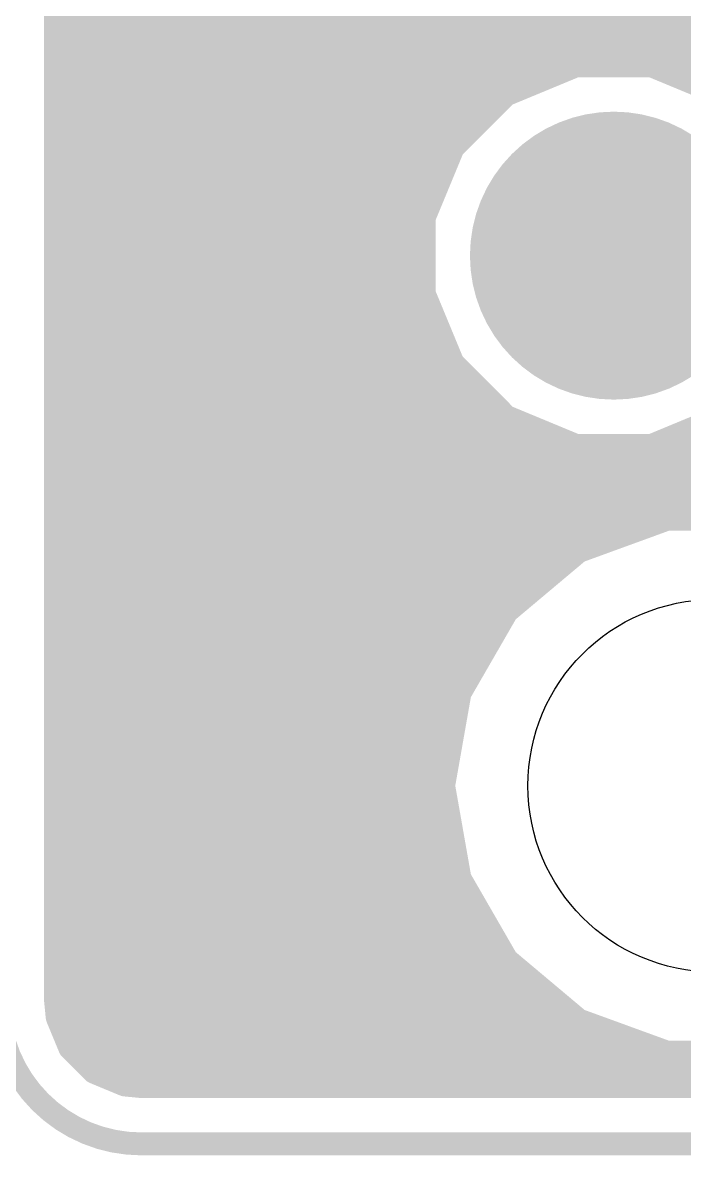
# Model space of a CAD drawing. Extents: x -16.5 to 33.1, y -17.8 to 72.5.
# Drawn here: x 0.22 to 6.09, y -0.1 to 9.94 of the extents above; entities that cross this region are included whole.
import ezdxf

# ---------------------------------------------------------------- set-up
doc = ezdxf.new("R2010")
doc.units = 0
for name, color, linetype in [('1', 22, 'CONTINUOUS'), ('17', 82, 'CONTINUOUS'), ('20', 7, 'CONTINUOUS')]:
    doc.layers.add(name, color=color, linetype=linetype)

# ---------------------------------------------------------------- blocks, each defined once
blk = doc.blocks.new('ROUNDP')
at = {"const_width": 0.5}
blk.add_lwpolyline([(0, -0.25, 1), (0, 0.25, 1), (0, -0.25)], format="xyb", dxfattribs=at)

msp = doc.modelspace()

# ---------------------------------------------------------------- linework, layer by layer
at = {"layer": '1'}
for points, const_width in [([(0.5334, 1.27), (0.5334, 15.3305)], 0.254), ([(0.5334, 9.906), (32.4866, 9.906)], 0.254), ([(0.5334, 9.652), (32.4866, 9.652)], 0.254), ([(5.1212, 9.5821), (4.4934, 9.3221)], 0.254), ([(5.8008, 9.5821), (5.1212, 9.5821)], 0.254), ([(6.4286, 9.3221), (5.8008, 9.5821)], 0.254), ([(0.5334, 9.398), (4.6767, 9.398)], 0.254), ([(4.4934, 9.3221), (4.0129, 8.8416)], 0.254), ([(0.5334, 9.144), (4.3153, 9.144)], 0.254), ([(0.5334, 8.89), (4.0613, 8.89)], 0.254), ([(4.0129, 8.8416), (3.7529, 8.2138)], 0.254), ([(0.5334, 8.636), (3.9277, 8.636)], 0.254), ([(0.5334, 8.382), (3.8225, 8.382)], 0.254), ([(3.7529, 8.2138), (3.7529, 7.5342)], 0.254), ([(0.5334, 8.128), (3.7529, 8.128)], 0.254), ([(16.51, 7.874), (5.461, 7.874)], 0.508), ([(0.5334, 7.874), (3.7529, 7.874)], 0.254), ([(0.5334, 7.62), (3.7529, 7.62)], 0.254), ([(3.7529, 7.5342), (4.0129, 6.9064)], 0.254), ([(0.5334, 7.366), (3.8225, 7.366)], 0.254), ([(0.5334, 7.112), (3.9277, 7.112)], 0.254), ([(4.0129, 6.9064), (4.4934, 6.4259)], 0.254), ([(0.5334, 6.858), (4.0613, 6.858)], 0.254), ([(0.5334, 6.604), (4.3153, 6.604)], 0.254), ([(4.4934, 6.4259), (5.1212, 6.1659)], 0.254), ([(5.8008, 6.1659), (6.4286, 6.4259)], 0.254), ([(0.5334, 6.35), (4.6766, 6.35)], 0.254), ([(5.1212, 6.1659), (5.8008, 6.1659)], 0.254), ([(0.5334, 6.096), (32.4866, 6.096)], 0.254), ([(0.5334, 5.842), (32.4866, 5.842)], 0.254), ([(0.5334, 5.588), (11.9734, 5.588)], 0.254), ([(5.929, 5.5626), (5.1378, 5.2746)], 0.254), ([(6.771, 5.5626), (5.929, 5.5626)], 0.254), ([(0.5334, 5.334), (5.3009, 5.334)], 0.254), ([(5.1378, 5.2746), (4.4928, 4.7334)], 0.254), ([(5.1378, 5.2746), (5.1378, 5.2746)], 0.254), ([(0.5334, 5.08), (4.9058, 5.08)], 0.254), ([(0.5334, 4.826), (4.6031, 4.826)], 0.254), ([(4.4928, 4.7334), (4.0718, 4.0042)], 0.254), ([(4.4928, 4.7334), (4.4928, 4.7334)], 0.254), ([(4.4928, 4.7334), (4.4928, 4.7334)], 0.254), ([(0.5334, 4.572), (4.3996, 4.572)], 0.254), ([(0.5334, 4.318), (4.253, 4.318)], 0.254), ([(0.5334, 4.064), (4.1063, 4.064)], 0.254), ([(4.0718, 4.0042), (3.9256, 3.175)], 0.254), ([(4.0718, 4.0042), (4.0718, 4.0042)], 0.254), ([(0.5334, 3.81), (4.0375, 3.81)], 0.254), ([(0.5334, 3.556), (3.9928, 3.556)], 0.254), ([(0.5334, 3.302), (3.948, 3.302)], 0.254), ([(3.9256, 3.175), (3.9256, 3.175)], 0.254), ([(3.9256, 3.175), (4.0718, 2.3458)], 0.254), ([(0.5334, 3.048), (3.948, 3.048)], 0.254), ([(0.5334, 2.794), (3.9927, 2.794)], 0.254), ([(0.5334, 2.54), (4.0375, 2.54)], 0.254), ([(0.5334, 2.286), (4.1063, 2.286)], 0.254), ([(4.0718, 2.3458), (4.0718, 2.3458)], 0.254), ([(4.0718, 2.3458), (4.4928, 1.6166)], 0.254), ([(0.5334, 2.032), (4.2529, 2.032)], 0.254), ([(0.5334, 1.778), (4.3996, 1.778)], 0.254), ([(4.4928, 1.6166), (4.4928, 1.6166)], 0.254), ([(4.4928, 1.6166), (5.1378, 1.0754)], 0.254), ([(0.5334, 1.524), (4.6031, 1.524)], 0.254), ([(0.5475, 1.1263), (0.5334, 1.27)], 0.254), ([(0.5334, 1.27), (4.9058, 1.27)], 0.254), ([(0.6575, 0.8608), (0.5475, 1.1263)], 0.254), ([(0.5932, 1.016), (5.3009, 1.016)], 0.254), ([(5.1378, 1.0754), (5.1378, 1.0754)], 0.254), ([(5.1378, 1.0754), (5.929, 0.7874)], 0.254), ([(0.8608, 0.6575), (0.6575, 0.8608)], 0.254), ([(5.929, 0.7874), (6.5709, 0.7874)], 0.254), ([(0.7563, 0.762), (31.1983, 0.762)], 0.254), ([(1.1263, 0.5475), (0.8608, 0.6575)], 0.254), ([(1.27, 0.5334), (1.1263, 0.5475)], 0.254), ([(31.5703, 0.5334), (1.27, 0.5334)], 0.254)]:
    msp.add_lwpolyline(points, dxfattribs=dict(at, const_width=const_width))
for points, const_width in [([(0.5334, 9.9695, 1), (0.5334, 9.8425)], 0.127), ([(0.5334, 9.7155, 1), (0.5334, 9.5885)], 0.127), ([(5.1212, 9.6456, 1), (5.1212, 9.5186)], 0.127), ([(5.1455, 9.5235, 1), (5.0969, 9.6408)], 0.127), ([(5.8251, 9.6408, 1), (5.7765, 9.5235)], 0.127), ([(5.8008, 9.5186, 1), (5.8008, 9.6456)], 0.127), ([(0.5334, 9.4615, 1), (0.5334, 9.3345)], 0.127), ([(4.4691, 9.3808, 1), (4.5177, 9.2634)], 0.127), ([(4.5383, 9.2772, 1), (4.4485, 9.367)], 0.127), ([(4.6767, 9.3345, 1), (4.6767, 9.4615)], 0.127), ([(0.5334, 9.2075, 1), (0.5334, 9.0805)], 0.127), ([(4.3153, 9.0805, 1), (4.3153, 9.2075)], 0.127), ([(0.5334, 8.9535, 1), (0.5334, 8.8265)], 0.127), ([(3.968, 8.8865, 1), (4.0578, 8.7967)], 0.127), ([(4.0716, 8.8173, 1), (3.9542, 8.8659)], 0.127), ([(4.0613, 8.8265, 1), (4.0613, 8.9535)], 0.127), ([(0.5334, 8.6995, 1), (0.5334, 8.5725)], 0.127), ([(3.9277, 8.5725, 1), (3.9277, 8.6995)], 0.127), ([(0.5334, 8.4455, 1), (0.5334, 8.3185)], 0.127), ([(3.8225, 8.3185, 1), (3.8225, 8.4455)], 0.127), ([(3.8163, 8.2138, 1), (3.6894, 8.2138)], 0.127), ([(0.5334, 8.1915, 1), (0.5334, 8.0645)], 0.127), ([(3.6942, 8.2381, 1), (3.8115, 8.1895)], 0.127), ([(3.7529, 8.0645, 1), (3.7529, 8.1915)], 0.127), ([(5.461, 8.001, 1), (5.461, 7.747)], 0.254), ([(0.5334, 7.9375, 1), (0.5334, 7.8105)], 0.127), ([(3.7529, 7.8105, 1), (3.7529, 7.9375)], 0.127), ([(0.5334, 7.6835, 1), (0.5334, 7.5565)], 0.127), ([(3.7529, 7.5565, 1), (3.7529, 7.6835)], 0.127), ([(3.8115, 7.5585, 1), (3.6942, 7.5099)], 0.127), ([(3.6894, 7.5342, 1), (3.8163, 7.5342)], 0.127), ([(0.5334, 7.4295, 1), (0.5334, 7.3025)], 0.127), ([(3.8225, 7.3025, 1), (3.8225, 7.4295)], 0.127), ([(0.5334, 7.1755, 1), (0.5334, 7.0485)], 0.127), ([(3.9277, 7.0485, 1), (3.9277, 7.1755)], 0.127), ([(4.0578, 6.9513, 1), (3.968, 6.8615)], 0.127), ([(0.5334, 6.9215, 1), (0.5334, 6.7945)], 0.127), ([(3.9542, 6.8821, 1), (4.0716, 6.9307)], 0.127), ([(4.0613, 6.7945, 1), (4.0613, 6.9215)], 0.127), ([(0.5334, 6.6675, 1), (0.5334, 6.5405)], 0.127), ([(4.3153, 6.5405, 1), (4.3153, 6.6675)], 0.127), ([(4.5177, 6.4846, 1), (4.4691, 6.3672)], 0.127), ([(4.4485, 6.381, 1), (4.5383, 6.4708)], 0.127), ([(0.5334, 6.4135, 1), (0.5334, 6.2865)], 0.127), ([(4.6766, 6.2865, 1), (4.6766, 6.4135)], 0.127), ([(5.1212, 6.2294, 1), (5.1212, 6.1024)], 0.127), ([(5.0969, 6.1072, 1), (5.1455, 6.2245)], 0.127), ([(5.7765, 6.2245, 1), (5.8251, 6.1072)], 0.127), ([(5.8008, 6.1024, 1), (5.8008, 6.2294)], 0.127), ([(0.5334, 6.1595, 1), (0.5334, 6.0325)], 0.127), ([(0.5334, 5.9055, 1), (0.5334, 5.7785)], 0.127), ([(0.5334, 5.6515, 1), (0.5334, 5.5245)], 0.127), ([(5.929, 5.6261, 1), (5.929, 5.4991)], 0.127), ([(5.9507, 5.5029, 1), (5.9073, 5.6223)], 0.127), ([(0.5334, 5.3975, 1), (0.5334, 5.2705)], 0.127), ([(5.3009, 5.2705, 1), (5.3009, 5.3975)], 0.127), ([(5.1378, 5.3381, 1), (5.1378, 5.2111)], 0.127), ([(5.1161, 5.3343, 1), (5.1595, 5.2149)], 0.127), ([(5.1786, 5.226, 1), (5.097, 5.3233)], 0.127), ([(5.1378, 5.2111, 1), (5.1378, 5.3381)], 0.127), ([(0.5334, 5.1435, 1), (0.5334, 5.0165)], 0.127), ([(4.9058, 5.0165, 1), (4.9058, 5.1435)], 0.127), ([(0.5334, 4.8895, 1), (0.5334, 4.7625)], 0.127), ([(4.6031, 4.7625, 1), (4.6031, 4.8895)], 0.127), ([(4.4928, 4.7969, 1), (4.4928, 4.6699)], 0.127), ([(4.5563, 4.7334, 1), (4.4293, 4.7334)], 0.127), ([(4.452, 4.782, 1), (4.5336, 4.6848)], 0.127), ([(4.5478, 4.7016, 1), (4.4378, 4.7651)], 0.127), ([(4.4928, 4.6699, 1), (4.4928, 4.7969)], 0.127), ([(4.4293, 4.7334, 1), (4.5563, 4.7334)], 0.127), ([(0.5334, 4.6355, 1), (0.5334, 4.5085)], 0.127), ([(4.3996, 4.5085, 1), (4.3996, 4.6355)], 0.127), ([(0.5334, 4.3815, 1), (0.5334, 4.2545)], 0.127), ([(4.253, 4.2545, 1), (4.253, 4.3815)], 0.127), ([(0.5334, 4.1275, 1), (0.5334, 4.0005)], 0.127), ([(4.1353, 4.0042, 1), (4.0083, 4.0042)], 0.127), ([(4.1343, 3.9932, 1), (4.0092, 4.0152)], 0.127), ([(4.1063, 4.0005, 1), (4.1063, 4.1275)], 0.127), ([(4.0168, 4.036, 1), (4.1268, 3.9725)], 0.127), ([(4.0083, 4.0042, 1), (4.1353, 4.0042)], 0.127), ([(0.5334, 3.8735, 1), (0.5334, 3.7465)], 0.127), ([(4.0375, 3.7465, 1), (4.0375, 3.8735)], 0.127), ([(0.5334, 3.6195, 1), (0.5334, 3.4925)], 0.127), ([(3.9928, 3.4925, 1), (3.9928, 3.6195)], 0.127), ([(0.5334, 3.3655, 1), (0.5334, 3.2385)], 0.127), ([(3.948, 3.2385, 1), (3.948, 3.3655)], 0.127), ([(3.9881, 3.186, 1), (3.863, 3.164)], 0.127), ([(3.863, 3.186, 1), (3.9881, 3.164)], 0.127), ([(3.9891, 3.175, 1), (3.8621, 3.175)], 0.127), ([(3.8621, 3.175, 1), (3.9891, 3.175)], 0.127), ([(0.5334, 3.1115, 1), (0.5334, 2.9845)], 0.127), ([(3.948, 2.9845, 1), (3.948, 3.1115)], 0.127), ([(0.5334, 2.8575, 1), (0.5334, 2.7305)], 0.127), ([(3.9927, 2.7305, 1), (3.9927, 2.8575)], 0.127), ([(0.5334, 2.6035, 1), (0.5334, 2.4765)], 0.127), ([(4.0375, 2.4765, 1), (4.0375, 2.6035)], 0.127), ([(0.5334, 2.3495, 1), (0.5334, 2.2225)], 0.127), ([(4.1353, 2.3458, 1), (4.0083, 2.3458)], 0.127), ([(4.1268, 2.3775, 1), (4.0168, 2.314)], 0.127), ([(4.0092, 2.3348, 1), (4.1343, 2.3568)], 0.127), ([(4.1063, 2.2225, 1), (4.1063, 2.3495)], 0.127), ([(4.0083, 2.3458, 1), (4.1353, 2.3458)], 0.127), ([(0.5334, 2.0955, 1), (0.5334, 1.9685)], 0.127), ([(4.2529, 1.9685, 1), (4.2529, 2.0955)], 0.127), ([(0.5334, 1.8415, 1), (0.5334, 1.7145)], 0.127), ([(4.3996, 1.7145, 1), (4.3996, 1.8415)], 0.127), ([(4.5563, 1.6166, 1), (4.4293, 1.6166)], 0.127), ([(4.5336, 1.6652, 1), (4.452, 1.568)], 0.127), ([(4.4378, 1.5849, 1), (4.5478, 1.6484)], 0.127), ([(0.5334, 1.5875, 1), (0.5334, 1.4605)], 0.127), ([(4.4293, 1.6166, 1), (4.5563, 1.6166)], 0.127), ([(4.6031, 1.4605, 1), (4.6031, 1.5875)], 0.127), ([(0.5966, 1.2762, 1), (0.4702, 1.2638)], 0.127), ([(0.5334, 1.3335, 1), (0.5334, 1.2065)], 0.127), ([(0.4699, 1.27, 1), (0.5969, 1.27)], 0.127), ([(4.9058, 1.2065, 1), (4.9058, 1.3335)], 0.127), ([(0.6062, 1.1506, 1), (0.4889, 1.102)], 0.127), ([(0.4844, 1.1201, 1), (0.6107, 1.1325)], 0.127), ([(0.5932, 1.0795, 1), (0.5932, 0.9525)], 0.127), ([(5.1378, 1.1389, 1), (5.1378, 1.0119)], 0.127), ([(5.1595, 1.135, 1), (5.1161, 1.0157)], 0.127), ([(5.097, 1.0267, 1), (5.1786, 1.124)], 0.127), ([(5.1378, 1.0119, 1), (5.1378, 1.1389)], 0.127), ([(5.3009, 0.9525, 1), (5.3009, 1.0795)], 0.127), ([(0.7024, 0.9057, 1), (0.6126, 0.8159)], 0.127), ([(0.5989, 0.8365, 1), (0.7162, 0.8851)], 0.127), ([(5.929, 0.8509, 1), (5.929, 0.7239)], 0.127), ([(5.9073, 0.7277, 1), (5.9507, 0.8471)], 0.127), ([(0.7563, 0.8255, 1), (0.7563, 0.6985)], 0.127), ([(0.8851, 0.7162, 1), (0.8365, 0.5989)], 0.127), ([(0.8159, 0.6126, 1), (0.9057, 0.7024)], 0.127), ([(1.1325, 0.6107, 1), (1.1201, 0.4844)], 0.127), ([(1.102, 0.4889, 1), (1.1506, 0.6062)], 0.127), ([(1.27, 0.5969, 1), (1.27, 0.4699)], 0.127), ([(1.2638, 0.4702, 1), (1.2762, 0.5966)], 0.127)]:
    msp.add_lwpolyline(points, format="xyb", dxfattribs=dict(at, const_width=const_width))
at = {"layer": '20'}
for points, const_width in [([(0, 1.27, 0.4142), (1.27, 0)], 0.2032), ([(1.27, 0.0508, 1), (1.27, -0.0508)], 0.1016), ([(1.27, -0.0508, 1), (1.27, 0.0508)], 0.1016)]:
    msp.add_lwpolyline(points, format="xyb", dxfattribs=dict(at, const_width=const_width))
at = {"layer": '20', "const_width": 0.2032}
msp.add_lwpolyline([(1.27, 0), (31.75, 0)], dxfattribs=at)
at = {"layer": '20'}
msp.add_circle((6.35, 3.175), 1.651, dxfattribs=at)

# ---------------------------------------------------------------- block references
at = {"layer": '17', "xscale": 2.5527, "yscale": 2.5527, "rotation": 270}
msp.add_blockref('ROUNDP', (5.461, 7.874), dxfattribs=at)

doc.saveas('drawing.dxf')
